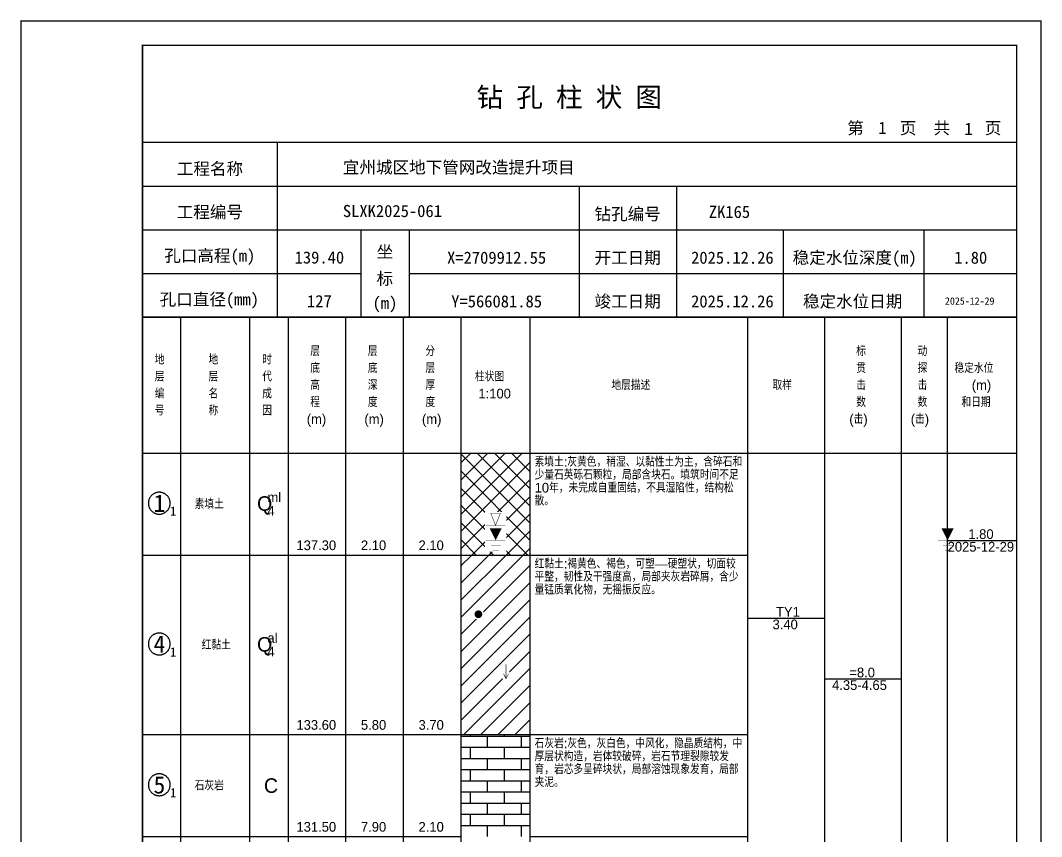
# Model space of a CAD drawing. Header units: millimetres. Extents: x 12489 to 89920, y 4630 to 4927.
# Drawn here: x 67709.3 to 67919.6, y 4758.7 to 4926.8 of the extents above; entities that cross this region are included whole.
import ezdxf
from ezdxf.enums import TextEntityAlignment as Align

# ---------------------------------------------------------------- set-up
doc = ezdxf.new("R2010")
doc.units = ezdxf.units.MM
doc.layers.add('GICAD_QUYANG', color=7, linetype='Continuous')
doc.layers.add('ZZT_TC', color=7, linetype='Continuous')
doc.styles.add('成果图图块', font='', dxfattribs={"height": 2.5})
doc.styles.add('成果图模板', font='')
doc.styles.add('成果图模板标题', font='simhei.ttf')
doc.styles.add('成果图表体', font='Comfont.shx', dxfattribs={"height": 2, "bigfont": 'Hztxt12a.shx'})
doc.styles.get('成果图图块').set_extended_font_data('FangSong_GB2312')
doc.styles.get('成果图模板').set_extended_font_data('FangSong_GB2312')

# ---------------------------------------------------------------- blocks, each defined once
blk = doc.blocks.new('DCBH-1-1-1524', base_point=(0.3, -0.11))
at = {"layer": 'ZZT_TC', "color": 7}
blk.add_polyline3d([(-0.19, 2.31, 0), (-0.3, 2.31, 0), (-0.41, 2.3, 0), (-0.52, 2.29, 0), (-0.63, 2.27, 0), (-0.73, 2.24, 0), (-0.84, 2.21, 0), (-0.95, 2.18, 0), (-1.05, 2.14, 0), (-1.15, 2.09, 0), (-1.25, 2.04, 0), (-1.35, 1.99, 0), (-1.44, 1.93, 0), (-1.53, 1.87, 0), (-1.62, 1.8, 0), (-1.7, 1.73, 0), (-1.78, 1.65, 0), (-1.86, 1.57, 0), (-1.93, 1.49, 0), (-2, 1.4, 0), (-2.06, 1.31, 0), (-2.12, 1.22, 0), (-2.17, 1.12, 0), (-2.22, 1.02, 0), (-2.27, 0.92, 0), (-2.31, 0.82, 0), (-2.34, 0.71, 0), (-2.37, 0.61, 0), (-2.4, 0.5, 0), (-2.41, 0.39, 0), (-2.43, 0.28, 0), (-2.44, 0.17, 0), (-2.44, 0.06, 0), (-2.44, -0.05, 0), (-2.43, -0.16, 0), (-2.41, -0.27, 0), (-2.4, -0.38, 0), (-2.37, -0.49, 0), (-2.34, -0.6, 0), (-2.31, -0.7, 0), (-2.27, -0.8, 0), (-2.22, -0.9, 0), (-2.17, -1, 0), (-2.12, -1.1, 0), (-2.06, -1.19, 0), (-2, -1.28, 0), (-1.93, -1.37, 0), (-1.86, -1.45, 0), (-1.78, -1.53, 0), (-1.7, -1.61, 0), (-1.62, -1.68, 0), (-1.53, -1.75, 0), (-1.44, -1.81, 0), (-1.35, -1.87, 0), (-1.25, -1.93, 0), (-1.15, -1.98, 0), (-1.05, -2.02, 0), (-0.95, -2.06, 0), (-0.84, -2.1, 0), (-0.73, -2.13, 0), (-0.63, -2.15, 0), (-0.52, -2.17, 0), (-0.41, -2.18, 0), (-0.3, -2.19, 0), (-0.19, -2.19, 0), (-0.08, -2.19, 0), (0.03, -2.18, 0), (0.14, -2.17, 0), (0.25, -2.15, 0), (0.36, -2.13, 0), (0.47, -2.1, 0), (0.57, -2.06, 0), (0.67, -2.02, 0), (0.77, -1.98, 0), (0.87, -1.93, 0), (0.97, -1.87, 0), (1.06, -1.81, 0), (1.15, -1.75, 0), (1.24, -1.68, 0), (1.32, -1.61, 0), (1.4, -1.53, 0), (1.48, -1.45, 0), (1.55, -1.37, 0), (1.62, -1.28, 0), (1.68, -1.19, 0), (1.74, -1.1, 0), (1.8, -1, 0), (1.85, -0.9, 0), (1.89, -0.8, 0), (1.93, -0.7, 0), (1.97, -0.6, 0), (2, -0.49, 0), (2.02, -0.38, 0), (2.04, -0.27, 0), (2.05, -0.16, 0), (2.06, -0.05, 0), (2.06, 0.06, 0), (2.06, 0.17, 0), (2.05, 0.28, 0), (2.04, 0.39, 0), (2.02, 0.5, 0), (2, 0.61, 0), (1.97, 0.71, 0), (1.93, 0.82, 0), (1.89, 0.92, 0), (1.85, 1.02, 0), (1.8, 1.12, 0), (1.74, 1.22, 0), (1.68, 1.31, 0), (1.62, 1.4, 0), (1.55, 1.49, 0), (1.48, 1.57, 0), (1.4, 1.65, 0), (1.32, 1.73, 0), (1.24, 1.8, 0), (1.15, 1.87, 0), (1.06, 1.93, 0), (0.97, 1.99, 0), (0.87, 2.04, 0), (0.77, 2.09, 0), (0.67, 2.14, 0), (0.57, 2.18, 0), (0.47, 2.21, 0), (0.36, 2.24, 0), (0.25, 2.27, 0), (0.14, 2.29, 0), (0.03, 2.3, 0), (-0.08, 2.31, 0), (-0.19, 2.31, 0)], dxfattribs=at)
at = {"style": '成果图图块'}
blk.add_text('1', height=3.57, dxfattribs=at).set_placement((-0.16, -1.74), align=Align.CENTER)
blk.add_text('1', height=1.91, dxfattribs=at).set_placement((2.03, -2.53))
blk = doc.blocks.new('DCBH-1-1-1525', base_point=(0.3, -0.11))
at = {"layer": 'ZZT_TC', "color": 7}
blk.add_polyline3d([(-0.19, 2.31, 0), (-0.3, 2.31, 0), (-0.41, 2.3, 0), (-0.52, 2.29, 0), (-0.63, 2.27, 0), (-0.73, 2.24, 0), (-0.84, 2.21, 0), (-0.95, 2.18, 0), (-1.05, 2.14, 0), (-1.15, 2.09, 0), (-1.25, 2.04, 0), (-1.35, 1.99, 0), (-1.44, 1.93, 0), (-1.53, 1.87, 0), (-1.62, 1.8, 0), (-1.7, 1.73, 0), (-1.78, 1.65, 0), (-1.86, 1.57, 0), (-1.93, 1.49, 0), (-2, 1.4, 0), (-2.06, 1.31, 0), (-2.12, 1.22, 0), (-2.17, 1.12, 0), (-2.22, 1.02, 0), (-2.27, 0.92, 0), (-2.31, 0.82, 0), (-2.34, 0.71, 0), (-2.37, 0.61, 0), (-2.4, 0.5, 0), (-2.41, 0.39, 0), (-2.43, 0.28, 0), (-2.44, 0.17, 0), (-2.44, 0.06, 0), (-2.44, -0.05, 0), (-2.43, -0.16, 0), (-2.41, -0.27, 0), (-2.4, -0.38, 0), (-2.37, -0.49, 0), (-2.34, -0.6, 0), (-2.31, -0.7, 0), (-2.27, -0.8, 0), (-2.22, -0.9, 0), (-2.17, -1, 0), (-2.12, -1.1, 0), (-2.06, -1.19, 0), (-2, -1.28, 0), (-1.93, -1.37, 0), (-1.86, -1.45, 0), (-1.78, -1.53, 0), (-1.7, -1.61, 0), (-1.62, -1.68, 0), (-1.53, -1.75, 0), (-1.44, -1.81, 0), (-1.35, -1.87, 0), (-1.25, -1.93, 0), (-1.15, -1.98, 0), (-1.05, -2.02, 0), (-0.95, -2.06, 0), (-0.84, -2.1, 0), (-0.73, -2.13, 0), (-0.63, -2.15, 0), (-0.52, -2.17, 0), (-0.41, -2.18, 0), (-0.3, -2.19, 0), (-0.19, -2.19, 0), (-0.08, -2.19, 0), (0.03, -2.18, 0), (0.14, -2.17, 0), (0.25, -2.15, 0), (0.36, -2.13, 0), (0.47, -2.1, 0), (0.57, -2.06, 0), (0.67, -2.02, 0), (0.77, -1.98, 0), (0.87, -1.93, 0), (0.97, -1.87, 0), (1.06, -1.81, 0), (1.15, -1.75, 0), (1.24, -1.68, 0), (1.32, -1.61, 0), (1.4, -1.53, 0), (1.48, -1.45, 0), (1.55, -1.37, 0), (1.62, -1.28, 0), (1.68, -1.19, 0), (1.74, -1.1, 0), (1.8, -1, 0), (1.85, -0.9, 0), (1.89, -0.8, 0), (1.93, -0.7, 0), (1.97, -0.6, 0), (2, -0.49, 0), (2.02, -0.38, 0), (2.04, -0.27, 0), (2.05, -0.16, 0), (2.06, -0.05, 0), (2.06, 0.06, 0), (2.06, 0.17, 0), (2.05, 0.28, 0), (2.04, 0.39, 0), (2.02, 0.5, 0), (2, 0.61, 0), (1.97, 0.71, 0), (1.93, 0.82, 0), (1.89, 0.92, 0), (1.85, 1.02, 0), (1.8, 1.12, 0), (1.74, 1.22, 0), (1.68, 1.31, 0), (1.62, 1.4, 0), (1.55, 1.49, 0), (1.48, 1.57, 0), (1.4, 1.65, 0), (1.32, 1.73, 0), (1.24, 1.8, 0), (1.15, 1.87, 0), (1.06, 1.93, 0), (0.97, 1.99, 0), (0.87, 2.04, 0), (0.77, 2.09, 0), (0.67, 2.14, 0), (0.57, 2.18, 0), (0.47, 2.21, 0), (0.36, 2.24, 0), (0.25, 2.27, 0), (0.14, 2.29, 0), (0.03, 2.3, 0), (-0.08, 2.31, 0), (-0.19, 2.31, 0)], dxfattribs=at)
at = {"style": '成果图图块'}
blk.add_text('4', height=3.57, dxfattribs=at).set_placement((-0.16, -1.74), align=Align.CENTER)
blk.add_text('1', height=1.91, dxfattribs=at).set_placement((2.03, -2.53))
blk = doc.blocks.new('DCBH-1-1-1526', base_point=(0.3, -0.11))
at = {"layer": 'ZZT_TC', "color": 7}
blk.add_polyline3d([(-0.19, 2.31, 0), (-0.3, 2.31, 0), (-0.41, 2.3, 0), (-0.52, 2.29, 0), (-0.63, 2.27, 0), (-0.73, 2.24, 0), (-0.84, 2.21, 0), (-0.95, 2.18, 0), (-1.05, 2.14, 0), (-1.15, 2.09, 0), (-1.25, 2.04, 0), (-1.35, 1.99, 0), (-1.44, 1.93, 0), (-1.53, 1.87, 0), (-1.62, 1.8, 0), (-1.7, 1.73, 0), (-1.78, 1.65, 0), (-1.86, 1.57, 0), (-1.93, 1.49, 0), (-2, 1.4, 0), (-2.06, 1.31, 0), (-2.12, 1.22, 0), (-2.17, 1.12, 0), (-2.22, 1.02, 0), (-2.27, 0.92, 0), (-2.31, 0.82, 0), (-2.34, 0.71, 0), (-2.37, 0.61, 0), (-2.4, 0.5, 0), (-2.41, 0.39, 0), (-2.43, 0.28, 0), (-2.44, 0.17, 0), (-2.44, 0.06, 0), (-2.44, -0.05, 0), (-2.43, -0.16, 0), (-2.41, -0.27, 0), (-2.4, -0.38, 0), (-2.37, -0.49, 0), (-2.34, -0.6, 0), (-2.31, -0.7, 0), (-2.27, -0.8, 0), (-2.22, -0.9, 0), (-2.17, -1, 0), (-2.12, -1.1, 0), (-2.06, -1.19, 0), (-2, -1.28, 0), (-1.93, -1.37, 0), (-1.86, -1.45, 0), (-1.78, -1.53, 0), (-1.7, -1.61, 0), (-1.62, -1.68, 0), (-1.53, -1.75, 0), (-1.44, -1.81, 0), (-1.35, -1.87, 0), (-1.25, -1.93, 0), (-1.15, -1.98, 0), (-1.05, -2.02, 0), (-0.95, -2.06, 0), (-0.84, -2.1, 0), (-0.73, -2.13, 0), (-0.63, -2.15, 0), (-0.52, -2.17, 0), (-0.41, -2.18, 0), (-0.3, -2.19, 0), (-0.19, -2.19, 0), (-0.08, -2.19, 0), (0.03, -2.18, 0), (0.14, -2.17, 0), (0.25, -2.15, 0), (0.36, -2.13, 0), (0.47, -2.1, 0), (0.57, -2.06, 0), (0.67, -2.02, 0), (0.77, -1.98, 0), (0.87, -1.93, 0), (0.97, -1.87, 0), (1.06, -1.81, 0), (1.15, -1.75, 0), (1.24, -1.68, 0), (1.32, -1.61, 0), (1.4, -1.53, 0), (1.48, -1.45, 0), (1.55, -1.37, 0), (1.62, -1.28, 0), (1.68, -1.19, 0), (1.74, -1.1, 0), (1.8, -1, 0), (1.85, -0.9, 0), (1.89, -0.8, 0), (1.93, -0.7, 0), (1.97, -0.6, 0), (2, -0.49, 0), (2.02, -0.38, 0), (2.04, -0.27, 0), (2.05, -0.16, 0), (2.06, -0.05, 0), (2.06, 0.06, 0), (2.06, 0.17, 0), (2.05, 0.28, 0), (2.04, 0.39, 0), (2.02, 0.5, 0), (2, 0.61, 0), (1.97, 0.71, 0), (1.93, 0.82, 0), (1.89, 0.92, 0), (1.85, 1.02, 0), (1.8, 1.12, 0), (1.74, 1.22, 0), (1.68, 1.31, 0), (1.62, 1.4, 0), (1.55, 1.49, 0), (1.48, 1.57, 0), (1.4, 1.65, 0), (1.32, 1.73, 0), (1.24, 1.8, 0), (1.15, 1.87, 0), (1.06, 1.93, 0), (0.97, 1.99, 0), (0.87, 2.04, 0), (0.77, 2.09, 0), (0.67, 2.14, 0), (0.57, 2.18, 0), (0.47, 2.21, 0), (0.36, 2.24, 0), (0.25, 2.27, 0), (0.14, 2.29, 0), (0.03, 2.3, 0), (-0.08, 2.31, 0), (-0.19, 2.31, 0)], dxfattribs=at)
at = {"style": '成果图图块'}
blk.add_text('5', height=3.57, dxfattribs=at).set_placement((-0.16, -1.74), align=Align.CENTER)
blk.add_text('1', height=1.91, dxfattribs=at).set_placement((2.03, -2.53))
blk = doc.blocks.new('gkqy1.dwg', base_point=(0.8, 0))
blk.add_wipeout([(-0.2, -0.2), (1.8, -0.2), (1.8, 1.8), (-0.2, 1.8)])
at = {"layer": 'GICAD_QUYANG'}
h = blk.add_hatch(color=7, dxfattribs=at)
edge = h.paths.add_edge_path()
edge.add_arc((0.8, 0.8), 0.8, 0, 360)
blk = doc.blocks.new('gkcjsw.dwg')
blk.add_wipeout([(-2.2, -2.29), (2.2, -2.29), (2.2, 2.83), (-2.2, 2.83)])
at = {"color": 7, "const_width": 0.1}
blk.add_lwpolyline([(-1.02, 2.63), (0.98, 2.63), (-0.02, 0.13)], close=True, dxfattribs=at)
for points in [[(-2, 0), (2, 0)], [(-0.96, -1.04), (1.04, -1.04)], [(-0.53, -2.09), (0.63, -2.09)]]:
    blk.add_lwpolyline(points, dxfattribs=at)
blk = doc.blocks.new('gkwdsw.dwg')
blk.add_wipeout([(-2.2, -2.29), (2.2, -2.29), (2.2, 2.7), (-2.2, 2.7)])
at = {"color": 7}
blk.add_lwpolyline([(0, 0, 0, 2.5, 0), (0, 2.5, 0, 0, 0)], format="xyseb", dxfattribs=at)
at = {"color": 7, "const_width": 0.1}
for points in [[(-2, 0), (2, 0)], [(-0.96, -1.04), (1.04, -1.04)], [(-0.53, -2.09), (0.63, -2.09)]]:
    blk.add_lwpolyline(points, dxfattribs=at)
blk = doc.blocks.new('zztSLbg.dwg', base_point=(0.5, 0))
blk.add_wipeout([(-0.2, -0.2), (1.2, -0.2), (1.2, 3.2), (-0.2, 3.2)])
at = {"color": 7, "const_width": 0.1}
for points in [[(0.5, 3), (0.5, 0)], [(0, 1), (0.5, 0), (1, 1)]]:
    blk.add_lwpolyline(points, dxfattribs=at)
blk = doc.blocks.new('钻孔柱状图路桥昇龙制图梁世成校核莫家里.dwg252', base_point=(25, 236))
for p, q in [((52.82, 236), (52.82, 272)), ((25, 263), (205, 263)), ((115, 236), (115, 263)), ((135, 236), (135, 263)), ((25, 254), (205, 254)), ((70, 236), (70, 254)), ((80, 236), (80, 254)), ((157, 236), (157, 254)), ((185.95, 236), (185.95, 254)), ((25, 245), (70, 245)), ((80, 245), (205, 245))]:
    blk.add_line(p, q)
for points, const_width in [([(0, 0), (210, 0), (210, 297), (0, 297)], 0.25), ([(25, 5), (205, 5), (205, 292), (25, 292)], 0.3)]:
    blk.add_lwpolyline(points, close=True, dxfattribs=dict(const_width=const_width))
at = {"const_width": 0.3}
for points in [[(25, 272), (205, 272)], [(25, 236), (205, 236)]]:
    blk.add_lwpolyline(points, dxfattribs=at)
for s, height, style, p in [('钻 孔 柱 状 图', 4, '成果图模板标题', (93.8, 279.31)), ('第', 2.5, '成果图模板', (170.12, 273.7)), ('页', 2.5, '成果图模板', (180.96, 273.7)), ('共', 2.5, '成果图模板', (187.88, 273.7)), ('页', 2.5, '成果图模板', (198.44, 273.7)), ('工程名称', 2.5, '成果图模板', (32.07, 265.32)), ('宜州城区地下管网改造提升项目', 2.5, '成果图模板', (66.26, 265.61)), ('工程编号', 2.5, '成果图模板', (32.05, 256.41)), ('SLXK2025-061', 2.5, '成果图模板', (66.26, 256.61)), ('钻孔编号', 2.5, '成果图模板', (118.08, 256)), ('ZK165', 2.5, '成果图模板', (141.61, 256.43)), ('孔口高程(m)', 2.5, '成果图模板', (29.48, 247.41)), ('坐', 2.5, '成果图模板', (73.21, 248.24)), ('开工日期', 2.5, '成果图模板', (118.08, 247)), ('稳定水位深度(m)', 2.5, '成果图模板', (158.86, 247)), ('标', 2.5, '成果图模板', (73.21, 242.7)), ('孔口直径(mm)', 2.5, '成果图模板', (28.54, 238.41)), ('(m) ', 2.5, '成果图模板', (72.38, 237.65)), ('竣工日期', 2.5, '成果图模板', (118.08, 238)), ('稳定水位日期', 2.5, '成果图模板', (160.99, 238))]:
    blk.add_text(s, height=height, dxfattribs=dict(style=style)).set_placement(p)
at = {"style": '成果图模板'}
for s, height, p in [('1', 2.5, (177.35, 273.74)), ('1', 2.5, (195.08, 273.53)), ('139.40', 2.5, (61.43, 247.04)), ('X=2709912.55', 2.5, (97.92, 247)), ('2025.12.26', 2.5, (146.46, 247)), ('1.80', 2.5, (195.54, 247)), ('127', 2.5, (61.43, 238.04)), ('Y=566081.85', 2.5, (97.92, 238)), ('2025.12.26', 2.5, (146.46, 238)), ('2025-12-29', 1.5, (195.33, 238.57))]:
    blk.add_text(s, height=height, dxfattribs=at).set_placement(p, align=Align.CENTER)

msp = doc.modelspace()

# ---------------------------------------------------------------- hatches: boundary and pattern name
at = {"linetype": 'Continuous'}
h = msp.add_hatch(dxfattribs=at)
h.set_pattern_fill('GKSTT', scale=0.5, style=0, pattern_type=2)
h.set_pattern_definition([(45, (0, 0), (-1.76776695, 1.76776695), []), (135, (0, 0), (-1.76776695, -1.76776695), [])])
h.paths.add_polyline_path([(67800.06, 4816.71), (67814.29, 4816.71), (67814.29, 4837.71), (67800.06, 4837.71)])
h = msp.add_hatch(dxfattribs=at)
h.set_pattern_fill('GKNXT', scale=0.5, style=0, pattern_type=2)
h.set_pattern_definition([(45, (0, 0), (-1.76776695, 1.76776695), [])])
h.paths.add_polyline_path([(67800.06, 4779.71), (67814.29, 4779.71), (67814.29, 4816.71), (67800.06, 4816.71)])
h = msp.add_hatch(dxfattribs=at)
h.set_pattern_fill('GKSHY', scale=0.5, style=0, pattern_type=2)
h.set_pattern_definition([(0, (0, 0), (0, 2.3), []), (90, (0, 0), (-3.5, 2.3), [2.3, -2.3])])
h.paths.add_polyline_path([(67800.06, 4758.71), (67814.29, 4758.71), (67814.29, 4779.71), (67800.06, 4779.71)])

# ---------------------------------------------------------------- linework, layer by layer
at = {"color": 0}
for p, q in [((67734.45, 4837.71), (67742.35, 4837.71)), ((67734.45, 4816.71), (67734.45, 4837.71)), ((67742.35, 4816.71), (67742.35, 4837.71)), ((67734.45, 4816.71), (67742.35, 4816.71)), ((67734.45, 4816.71), (67742.35, 4816.71)), ((67734.45, 4779.71), (67734.45, 4816.71)), ((67742.35, 4779.71), (67742.35, 4816.71)), ((67734.45, 4779.71), (67742.35, 4779.71)), ((67734.45, 4779.71), (67742.35, 4779.71)), ((67734.45, 4758.71), (67734.45, 4779.71)), ((67742.35, 4758.71), (67742.35, 4779.71)), ((67734.45, 4758.71), (67742.35, 4758.71))]:
    msp.add_line(p, q, dxfattribs=at)
for points in [[(67734.45, 4865.71), (67742.35, 4865.71)], [(67734.45, 4837.71), (67734.45, 4865.71)], [(67742.35, 4837.71), (67742.35, 4865.71)], [(67742.35, 4865.71), (67756.58, 4865.71)], [(67742.35, 4837.71), (67742.35, 4865.71)], [(67756.58, 4837.71), (67756.58, 4865.71)], [(67756.58, 4865.71), (67764.49, 4865.71)], [(67756.58, 4837.71), (67756.58, 4865.71)], [(67764.49, 4837.71), (67764.49, 4865.71)], [(67764.49, 4865.71), (67776.35, 4865.71)], [(67764.49, 4837.71), (67764.49, 4865.71)], [(67776.35, 4837.71), (67776.35, 4865.71)], [(67776.35, 4865.71), (67788.2, 4865.71)], [(67776.35, 4837.71), (67776.35, 4865.71)], [(67788.2, 4837.71), (67788.2, 4865.71)], [(67788.2, 4865.71), (67800.06, 4865.71)], [(67788.2, 4837.71), (67788.2, 4865.71)], [(67800.06, 4837.71), (67800.06, 4865.71)], [(67800.06, 4865.71), (67814.29, 4865.71)], [(67800.06, 4837.71), (67800.06, 4865.71)], [(67814.29, 4837.71), (67814.29, 4865.71)], [(67814.29, 4865.71), (67859.11, 4865.71)], [(67814.29, 4837.71), (67814.29, 4865.71)], [(67859.11, 4837.71), (67859.11, 4865.71)], [(67859.11, 4865.71), (67874.92, 4865.71)], [(67859.11, 4837.71), (67859.11, 4865.71)], [(67874.92, 4837.71), (67874.92, 4865.71)], [(67874.92, 4865.71), (67890.73, 4865.71)], [(67874.92, 4837.71), (67874.92, 4865.71)], [(67890.73, 4837.71), (67890.73, 4865.71)], [(67890.73, 4865.71), (67900.22, 4865.71)], [(67890.73, 4837.71), (67890.73, 4865.71)], [(67900.22, 4837.71), (67900.22, 4865.71)], [(67900.22, 4865.71), (67914.45, 4865.71)], [(67900.22, 4837.71), (67900.22, 4865.71)], [(67914.45, 4837.71), (67914.45, 4865.71)], [(67734.45, 4837.71), (67742.35, 4837.71)], [(67734.45, 4643.71), (67734.45, 4837.71)], [(67734.45, 4837.71), (67742.35, 4837.71)], [(67742.35, 4643.71), (67742.35, 4837.71)], [(67742.35, 4837.71), (67756.58, 4837.71)], [(67742.35, 4643.71), (67742.35, 4837.71)], [(67742.35, 4837.71), (67756.58, 4837.71)], [(67742.35, 4837.71), (67756.58, 4837.71)], [(67742.35, 4816.71), (67742.35, 4837.71)], [(67756.58, 4643.71), (67756.58, 4837.71)], [(67756.58, 4816.71), (67756.58, 4837.71)], [(67756.58, 4837.71), (67764.49, 4837.71)], [(67756.58, 4643.71), (67756.58, 4837.71)], [(67756.58, 4837.71), (67764.49, 4837.71)], [(67756.58, 4837.71), (67764.49, 4837.71)], [(67756.58, 4816.71), (67756.58, 4837.71)], [(67764.49, 4643.71), (67764.49, 4837.71)], [(67764.49, 4816.71), (67764.49, 4837.71)], [(67764.49, 4837.71), (67776.35, 4837.71)], [(67764.49, 4643.71), (67764.49, 4837.71)], [(67764.49, 4837.71), (67776.35, 4837.71)], [(67764.49, 4837.71), (67776.35, 4837.71)], [(67764.49, 4816.71), (67764.49, 4837.71)], [(67776.35, 4643.71), (67776.35, 4837.71)], [(67776.35, 4816.71), (67776.35, 4837.71)], [(67776.35, 4837.71), (67788.2, 4837.71)], [(67776.35, 4643.71), (67776.35, 4837.71)], [(67776.35, 4837.71), (67788.2, 4837.71)], [(67776.35, 4837.71), (67788.2, 4837.71)], [(67776.35, 4816.71), (67776.35, 4837.71)], [(67788.2, 4643.71), (67788.2, 4837.71)], [(67788.2, 4816.71), (67788.2, 4837.71)], [(67788.2, 4837.71), (67800.06, 4837.71)], [(67788.2, 4643.71), (67788.2, 4837.71)], [(67788.2, 4837.71), (67800.06, 4837.71)], [(67788.2, 4837.71), (67800.06, 4837.71)], [(67788.2, 4816.71), (67788.2, 4837.71)], [(67800.06, 4643.71), (67800.06, 4837.71)], [(67800.06, 4816.71), (67800.06, 4837.71)], [(67800.06, 4837.71), (67814.29, 4837.71)], [(67800.06, 4643.71), (67800.06, 4837.71)], [(67800.06, 4837.71), (67814.29, 4837.71)], [(67814.29, 4643.71), (67814.29, 4837.71)], [(67814.29, 4837.71), (67859.11, 4837.71)], [(67814.29, 4643.71), (67814.29, 4837.71)], [(67814.29, 4837.71), (67859.11, 4837.71)], [(67814.29, 4837.71), (67859.11, 4837.71)], [(67814.29, 4816.71), (67814.29, 4837.71)], [(67859.11, 4643.71), (67859.11, 4837.71)], [(67859.11, 4816.71), (67859.11, 4837.71)], [(67859.11, 4837.71), (67874.92, 4837.71)], [(67859.11, 4643.71), (67859.11, 4837.71)], [(67859.11, 4837.71), (67874.92, 4837.71)], [(67874.92, 4643.71), (67874.92, 4837.71)], [(67874.92, 4837.71), (67890.73, 4837.71)], [(67874.92, 4643.71), (67874.92, 4837.71)], [(67874.92, 4837.71), (67890.73, 4837.71)], [(67890.73, 4643.71), (67890.73, 4837.71)], [(67890.73, 4837.71), (67900.22, 4837.71)], [(67890.73, 4643.71), (67890.73, 4837.71)], [(67890.73, 4837.71), (67900.22, 4837.71)], [(67900.22, 4837.71), (67914.45, 4837.71)], [(67900.22, 4837.71), (67914.45, 4837.71)], [(67914.45, 4643.71), (67914.45, 4837.71)], [(67742.35, 4816.71), (67756.58, 4816.71)], [(67742.35, 4816.71), (67756.58, 4816.71)], [(67742.35, 4779.71), (67742.35, 4816.71)], [(67756.58, 4779.71), (67756.58, 4816.71)], [(67756.58, 4816.71), (67764.49, 4816.71)], [(67756.58, 4816.71), (67764.49, 4816.71)], [(67756.58, 4779.71), (67756.58, 4816.71)], [(67764.49, 4779.71), (67764.49, 4816.71)], [(67764.49, 4816.71), (67776.35, 4816.71)], [(67764.49, 4816.71), (67776.35, 4816.71)], [(67764.49, 4779.71), (67764.49, 4816.71)], [(67776.35, 4779.71), (67776.35, 4816.71)], [(67776.35, 4816.71), (67788.2, 4816.71)], [(67776.35, 4816.71), (67788.2, 4816.71)], [(67776.35, 4779.71), (67776.35, 4816.71)], [(67788.2, 4779.71), (67788.2, 4816.71)], [(67788.2, 4816.71), (67800.06, 4816.71)], [(67788.2, 4816.71), (67800.06, 4816.71)], [(67788.2, 4779.71), (67788.2, 4816.71)], [(67800.06, 4779.71), (67800.06, 4816.71)], [(67814.29, 4816.71), (67859.11, 4816.71)], [(67814.29, 4816.71), (67859.11, 4816.71)], [(67814.29, 4779.71), (67814.29, 4816.71)], [(67859.11, 4779.71), (67859.11, 4816.71)], [(67859.11, 4803.71), (67874.92, 4803.71)], [(67874.92, 4791.21), (67890.73, 4791.21)], [(67742.35, 4779.71), (67756.58, 4779.71)], [(67742.35, 4779.71), (67756.58, 4779.71)], [(67742.35, 4758.71), (67742.35, 4779.71)], [(67756.58, 4758.71), (67756.58, 4779.71)], [(67756.58, 4779.71), (67764.49, 4779.71)], [(67756.58, 4779.71), (67764.49, 4779.71)], [(67756.58, 4758.71), (67756.58, 4779.71)], [(67764.49, 4758.71), (67764.49, 4779.71)], [(67764.49, 4779.71), (67776.35, 4779.71)], [(67764.49, 4779.71), (67776.35, 4779.71)], [(67764.49, 4758.71), (67764.49, 4779.71)], [(67776.35, 4758.71), (67776.35, 4779.71)], [(67776.35, 4779.71), (67788.2, 4779.71)], [(67776.35, 4779.71), (67788.2, 4779.71)], [(67776.35, 4758.71), (67776.35, 4779.71)], [(67788.2, 4758.71), (67788.2, 4779.71)], [(67788.2, 4779.71), (67800.06, 4779.71)], [(67788.2, 4779.71), (67800.06, 4779.71)], [(67788.2, 4758.71), (67788.2, 4779.71)], [(67800.06, 4758.71), (67800.06, 4779.71)], [(67814.29, 4779.71), (67859.11, 4779.71)], [(67814.29, 4779.71), (67859.11, 4779.71)], [(67814.29, 4758.71), (67814.29, 4779.71)], [(67859.11, 4758.71), (67859.11, 4779.71)], [(67742.35, 4758.71), (67756.58, 4758.71)], [(67756.58, 4758.71), (67764.49, 4758.71)], [(67764.49, 4758.71), (67776.35, 4758.71)], [(67776.35, 4758.71), (67788.2, 4758.71)], [(67788.2, 4758.71), (67800.06, 4758.71)], [(67814.29, 4758.71), (67859.11, 4758.71)]]:
    msp.add_lwpolyline(points, dxfattribs=at)
at = {"color": 7, "flags": 128}
for points in [[(67800.06, 4816.71), (67814.29, 4816.71)], [(67800.06, 4779.71), (67814.29, 4779.71)]]:
    msp.add_lwpolyline(points, dxfattribs=at)

# ---------------------------------------------------------------- block references
for name, p in [('DCBH-1-1-1524', (67738.4, 4827.21)), ('gkwdsw.dwg', (67900.22, 4819.71)), ('DCBH-1-1-1525', (67738.4, 4798.21)), ('DCBH-1-1-1526', (67738.4, 4769.21))]:
    msp.add_blockref(name, p)

# ---------------------------------------------------------------- texts
at = {"color": 0, "style": '成果图表体'}
for s, height, p in [('层', 2, (67769, 4857.71)), ('层', 2, (67780.85, 4857.71)), ('分', 2, (67792.71, 4857.71)), ('标', 2, (67881.41, 4857.71)), ('动', 2, (67894.05, 4857.71)), ('地', 2, (67736.98, 4855.96)), ('地', 2, (67748.05, 4855.96)), ('时', 2, (67759.11, 4855.96)), ('底', 2, (67769, 4854.21)), ('底', 2, (67780.85, 4854.21)), ('层', 2, (67792.71, 4854.21)), ('贯', 2, (67881.41, 4854.21)), ('探', 2, (67894.05, 4854.21)), ('稳定水位', 2, (67901.65, 4854.21)), ('层', 2, (67736.98, 4852.46)), ('层', 2, (67748.05, 4852.46)), ('代', 2, (67759.11, 4852.46)), ('高', 2, (67769, 4850.71)), ('深', 2, (67780.85, 4850.71)), ('厚', 2, (67792.71, 4850.71)), ('柱状图', 2, (67802.91, 4852.46)), ('地层描述', 2, (67831.02, 4850.71)), ('取样', 2, (67864.18, 4850.71)), ('击', 2, (67881.41, 4850.71)), ('击', 2, (67894.05, 4850.71)), ('(m)', 2, (67905.2, 4850.71)), ('编', 2, (67736.98, 4848.96)), ('名', 2, (67748.05, 4848.96)), ('成', 2, (67759.11, 4848.96)), ('1:100', 2, (67803.62, 4848.96)), ('程', 2, (67769, 4847.21)), ('度', 2, (67780.85, 4847.21)), ('度', 2, (67792.71, 4847.21)), ('数', 2, (67881.41, 4847.21)), ('数', 2, (67894.05, 4847.21)), ('和日期', 2, (67903.07, 4847.21)), ('号', 2, (67736.98, 4845.46)), ('称', 2, (67748.05, 4845.46)), ('因', 2, (67759.11, 4845.46)), ('(m)', 2, (67768.28, 4843.71)), ('(m)', 2, (67780.14, 4843.71)), ('(m)', 2, (67792, 4843.71)), ('(击)', 2, (67879.99, 4843.71)), ('(击)', 2, (67892.63, 4843.71)), ('ml', 2, (67760.18, 4827.61)), ('素填土', 2, (67745.2, 4826.21)), ('Q', 3, (67758.05, 4825.81)), ('4', 2, (67760.18, 4824.81)), ('1.80', 2, (67904.49, 4820.01)), ('137.30', 2, (67766.15, 4817.71)), ('2.10', 2, (67779.43, 4817.71)), ('2.10', 2, (67791.29, 4817.71)), ('TY1', 2, (67864.89, 4804.01)), ('3.40', 2, (67864.18, 4801.41)), ('al', 2, (67760.18, 4798.61)), ('红黏土', 2, (67746.63, 4797.21)), ('Q', 3, (67758.05, 4796.81)), ('4', 2, (67760.18, 4795.81)), ('=8.0', 2, (67879.99, 4791.51)), ('4.35-4.65', 2, (67876.43, 4788.91)), ('133.60', 2, (67766.15, 4780.71)), ('5.80', 2, (67779.43, 4780.71)), ('3.70', 2, (67791.29, 4780.71)), ('C', 3, (67759.47, 4767.71)), ('石灰岩', 2, (67745.2, 4768.21)), ('131.50', 2, (67766.15, 4759.71)), ('7.90', 2, (67779.43, 4759.71)), ('2.10', 2, (67791.29, 4759.71))]:
    msp.add_text(s, height=height, dxfattribs=at).set_placement(p)
at = {"color": 0, "char_height": 2, "width": 43.0292, "attachment_point": 1, "line_spacing_factor": 0.8, "style": '成果图表体'}
for s, insert in [('素填土:灰黄色，稍湿、以黏性土为主，含碎石和少量石英砾石颗粒，局部含块石。填筑时间不足10年，未完成自重固结，不具湿陷性，结构松散。', (67815.19, 4836.91)), ('红黏土:褐黄色、褐色，可塑—硬塑状，切面较平整，韧性及干强度高，局部夹灰岩碎屑，含少量锰质氧化物，无摇振反应。', (67815.19, 4815.91)), ('石灰岩:灰色，灰白色，中风化，隐晶质结构，中厚层状构造，岩体较破碎，岩石节理裂隙较发育，岩芯多呈碎块状，局部溶蚀现象发育，局部夹泥。', (67815.19, 4778.91))]:
    msp.add_mtext(s, dxfattribs=dict(at, insert=insert))

# ---------------------------------------------------------------- next in the draw order: linework, layer by layer
at = {"color": 0}
for points in [[(67900.22, 4643.71), (67900.22, 4837.71)], [(67900.22, 4643.71), (67900.22, 4837.71)], [(67900.22, 4819.71), (67914.45, 4819.71)]]:
    msp.add_lwpolyline(points, dxfattribs=at)

# ---------------------------------------------------------------- next in the draw order: block references
for name, p in [('gkcjsw.dwg', (67807.17, 4822.71)), ('gkqy1.dwg', (67803.62, 4803.71)), ('zztSLbg.dwg', (67809.31, 4791.21))]:
    msp.add_blockref(name, p)

# ---------------------------------------------------------------- next in the draw order: texts
at = {"color": 0, "style": '成果图表体'}
msp.add_text('2025-12-29', height=2, dxfattribs=at).set_placement((67900.23, 4817.41))

# ---------------------------------------------------------------- next in the draw order: block references
msp.add_blockref('gkwdsw.dwg', (67807.17, 4819.71))

# ---------------------------------------------------------------- next in the draw order: block references
msp.add_blockref('钻孔柱状图路桥昇龙制图梁世成校核莫家里.dwg252', (67734.45, 4865.71))

doc.saveas('drawing.dxf')
